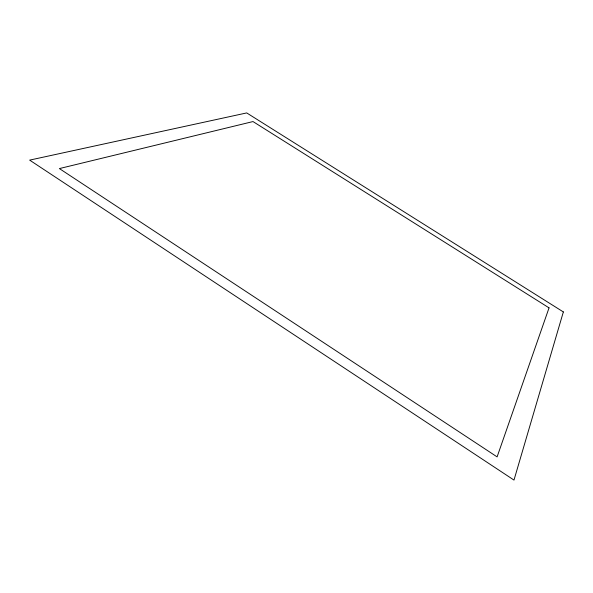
<?xml version="1.0" encoding="UTF-8"?>
<svg xmlns="http://www.w3.org/2000/svg" width="593" height="593" viewBox="0 0 593 593"><rect width="100%" height="100%" fill="white"/><g stroke="black" fill="none" stroke-linecap="round" stroke-linejoin="round"><path stroke-width="0.89" d="M563.35 311.933L513.983 480.078L29.65 160.117L246.718 112.922L563.35 311.933M549.044 307.863L497.104 456.884L59.389 168.575L253.003 121.565L549.044 307.863"/></g></svg>
